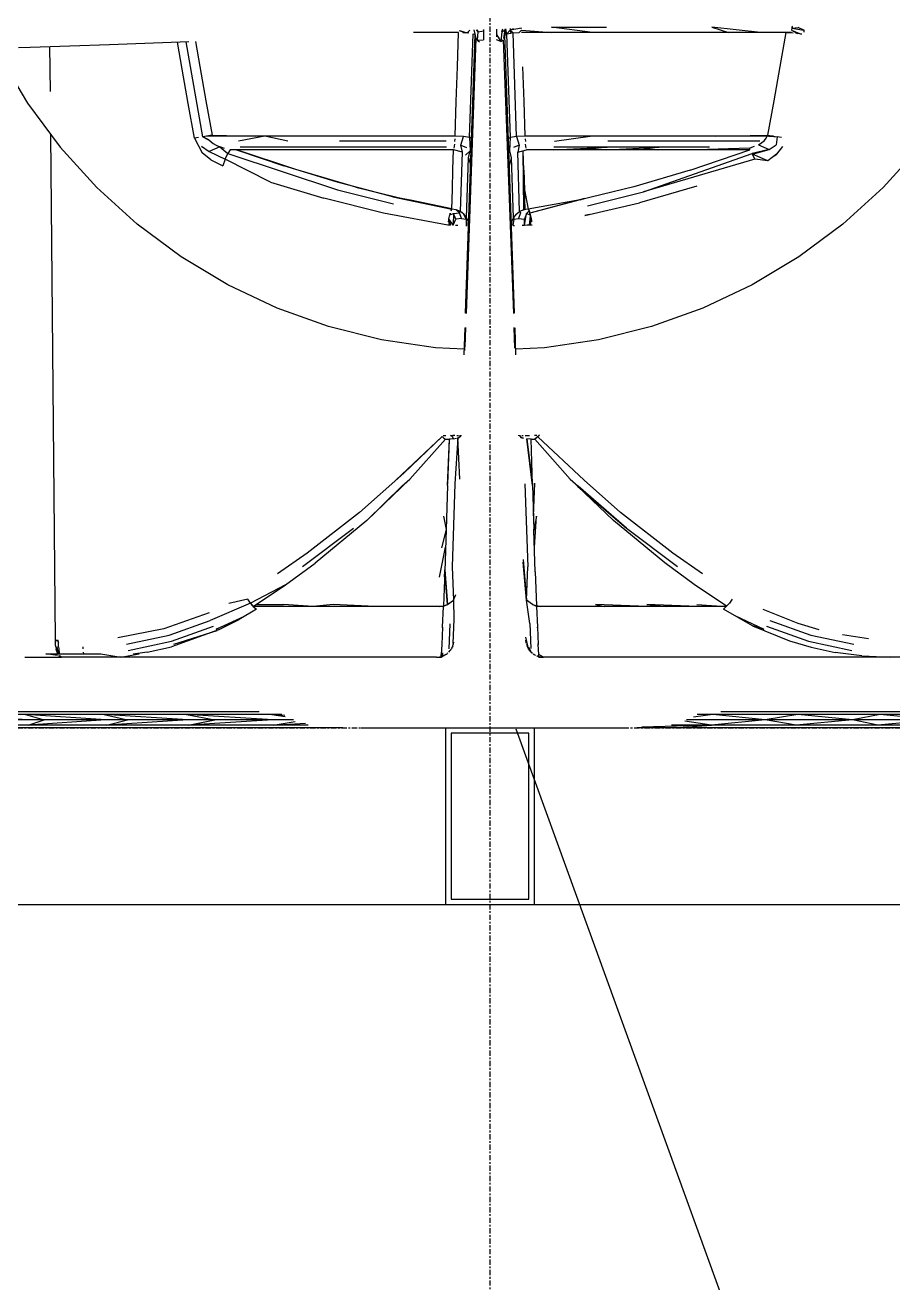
# Model space of a CAD drawing. Header units: millimetres. Extents: x -57554 to 16546, y 2142 to 98430.
# Drawn here: x -45933 to -45441, y 63773 to 64485 of the extents above; entities that cross this region are included whole.
import ezdxf

# ---------------------------------------------------------------- set-up
doc = ezdxf.new("R2010")
doc.units = ezdxf.units.MM
doc.linetypes.add('DXK_LINE_DOT3', pattern=[5.9187, 2.979, -0.9799, 0.9799, -0.9799])
doc.layers.add('S-Z2-A_TEXTUAL_ANNOTATION', color=7, linetype='Continuous')

msp = doc.modelspace()

# ---------------------------------------------------------------- linework, layer by layer
at = {"color": 1, "linetype": 'DXK_LINE_DOT3'}
for p, q in [((-45669.52, 61587.05), (-45669.52, 74087.05)), ((-52169.52, 64087.05), (-39169.52, 64087.05))]:
    msp.add_line(p, q, dxfattribs=at)
at = {"color": 2, "linetype": 'Continuous'}
for p, q in [((-45686.93, 64482.01), (-45683.66, 64480.73)), ((-45686.85, 64482.01), (-45682.55, 64480.64)), ((-45682.55, 64480.64), (-45680.99, 64482.24)), ((-45677.35, 64477.45), (-45678.42, 64482.35)), ((-45676.28, 64481.3), (-45677.21, 64482.4)), ((-45676.28, 64481.3), (-45676.65, 64482.42)), ((-45676.28, 64481.3), (-45673.12, 64481.92)), ((-45673.12, 64482.56), (-45673.12, 64476.81)), ((-45665.92, 64482.85), (-45665.92, 64478.48)), ((-45662.76, 64481.3), (-45662.19, 64483)), ((-45662.76, 64481.3), (-45660.89, 64482.36)), ((-45661.62, 64477.57), (-45660.89, 64482.36)), ((-45660.89, 64482.36), (-45661.18, 64479.09)), ((-45660.89, 64482.36), (-45660.68, 64483.06)), ((-45660.53, 64482.88), (-45660.36, 64483.07)), ((-45660, 64480.17), (-45660.53, 64482.88)), ((-45658.09, 64482.29), (-45659.92, 64480.19)), ((-45658.2, 64483.16), (-45658.09, 64482.29)), ((-45651.69, 64483.35), (-45658.09, 64482.29)), ((-45658.09, 64482.29), (-45656.22, 64483.24)), ((-45657.51, 64480.53), (-45658.09, 64482.29)), ((-45658.09, 64482.29), (-45656.48, 64480.64)), ((-45652.97, 64480.88), (-45651.71, 64482.16)), ((-45652.13, 64483.4), (-45651.69, 64483.35)), ((-45651.71, 64482.16), (-45634.76, 64480.94)), ((-45651.69, 64483.35), (-45651.69, 64483.42)), ((-45651.69, 64483.35), (-45651.69, 64483.42)), ((-45611.45, 64480.94), (-45634.6, 64483.88)), ((-45634.6, 64483.88), (-45603.6, 64483.88)), ((-45516.23, 64480.94), (-45543.8, 64483.88)), ((-45543.8, 64483.88), (-45534.36, 64480.94)), ((-45498.5, 64483.35), (-45498.68, 64482.16)), ((-45498.68, 64482.16), (-45495.38, 64480.34)), ((-45498.68, 64482.16), (-45493.21, 64479.96)), ((-45498.29, 64484.28), (-45498.5, 64483.35)), ((-45498.38, 64483.87), (-45498.5, 64483.35)), ((-45498.5, 64483.35), (-45495.06, 64483.77)), ((-45498.5, 64483.35), (-45491.8, 64482.29)), ((-45498.38, 64483.87), (-45498.25, 64484.49)), ((-45498.29, 64484.28), (-45498.25, 64484.49)), ((-45491.8, 64482.29), (-45495.06, 64483.77)), ((-45491.76, 64482.36), (-45491.8, 64482.29)), ((-45491.8, 64482.29), (-45491.76, 64482.36)), ((-45491.8, 64482.29), (-45491.72, 64481.04)), ((-45491.76, 64482.36), (-45491.72, 64481.04)), ((-45885.03, 64474.07), (-45840.16, 64475.75)), ((-45843.9, 64460.18), (-45846.58, 64475.51)), ((-45832.24, 64421.84), (-45841.62, 64475.69)), ((-45836.37, 64475.89), (-45833.86, 64461.61)), ((-45687.32, 64480.94), (-45712.89, 64480.94)), ((-45687.98, 64461.37), (-45687.32, 64480.94)), ((-45683.66, 64480.73), (-45684.84, 64480.81)), ((-45682.55, 64480.64), (-45683.66, 64480.73)), ((-45683.39, 64321.84), (-45677.88, 64479.7)), ((-45683.06, 64321.82), (-45677.35, 64477.45)), ((-45682.89, 64321.82), (-45677.35, 64477.45)), ((-45681.52, 64480.53), (-45682.55, 64480.64)), ((-45681.15, 64421.48), (-45679.12, 64480.19)), ((-45679.12, 64480.19), (-45678.19, 64479.94)), ((-45679.12, 64480.19), (-45679.04, 64480.17)), ((-45679.04, 64480.17), (-45678.19, 64479.94)), ((-45677.73, 64478.39), (-45677.82, 64479.57)), ((-45676.83, 64476.7), (-45676.54, 64476.44)), ((-45676.83, 64476.7), (-45676.69, 64476.58)), ((-45676.69, 64476.58), (-45676.28, 64481.3)), ((-45676.69, 64476.58), (-45673.12, 64476.81)), ((-45676.69, 64476.58), (-45676.21, 64476.13)), ((-45676.54, 64476.44), (-45676.21, 64476.13)), ((-45676.21, 64476.13), (-45675.49, 64475.69)), ((-45665.92, 64479.81), (-45663.36, 64475.78)), ((-45663.36, 64475.78), (-45665.92, 64476.81)), ((-45662.76, 64481.3), (-45663.36, 64475.78)), ((-45663.36, 64475.78), (-45662.69, 64476.23)), ((-45662.69, 64476.23), (-45662.35, 64476.58)), ((-45662.69, 64476.23), (-45662.49, 64476.44)), ((-45662.49, 64476.44), (-45662.11, 64476.82)), ((-45662.35, 64476.58), (-45662.11, 64476.82)), ((-45662.11, 64476.82), (-45656.24, 64321.81)), ((-45655.64, 64321.84), (-45661.15, 64479.43)), ((-45660.85, 64479.94), (-45661.05, 64480.48)), ((-45661.04, 64480.62), (-45660, 64480.17)), ((-45660.85, 64479.94), (-45659.92, 64480.19)), ((-45660, 64480.17), (-45660.85, 64479.94)), ((-45659.92, 64480.19), (-45660, 64480.17)), ((-45659.92, 64480.19), (-45657.51, 64480.53)), ((-45657.88, 64421.48), (-45659.92, 64480.19)), ((-45656.48, 64480.64), (-45657.51, 64480.53)), ((-45656.48, 64480.64), (-45652.97, 64480.88)), ((-45654.48, 64421.92), (-45656.48, 64480.64)), ((-45498.78, 64480.94), (-45651.72, 64480.94)), ((-45505.18, 64461.61), (-45501.77, 64480.94)), ((-45501.77, 64480.94), (-45497.71, 64480.75)), ((-45498.78, 64480.94), (-45497.71, 64480.75)), ((-45495.38, 64480.34), (-45496.57, 64480.55)), ((-45494.17, 64480.13), (-45495.38, 64480.34)), ((-45492.94, 64479.92), (-45494.17, 64480.13)), ((-45936.67, 64472.41), (-45929.98, 64472.59)), ((-45929.98, 64472.59), (-45885.03, 64474.07)), ((-45918.56, 64447.44), (-45918.79, 64472.96)), ((-45947.32, 64467.31), (-45931.43, 64440.79)), ((-45833.86, 64461.61), (-45830.41, 64442.23)), ((-45688.64, 64441.8), (-45687.98, 64461.37)), ((-45651.06, 64461.37), (-45650.4, 64441.8)), ((-45508.63, 64442.23), (-45505.18, 64461.61)), ((-45840.44, 64440.61), (-45843.9, 64460.18)), ((-45931.43, 64440.79), (-45913.02, 64415.97)), ((-45836.92, 64420.99), (-45840.44, 64440.61)), ((-45830.41, 64442.23), (-45826.91, 64422.81)), ((-45689.29, 64422.23), (-45688.64, 64441.8)), ((-45650.4, 64441.8), (-45649.74, 64422.23)), ((-45512.12, 64422.81), (-45508.63, 64442.23)), ((-45915.74, 64136.7), (-45918.34, 64423.15)), ((-45834.56, 64421.42), (-45836.92, 64420.99)), ((-45836.92, 64420.99), (-45832.49, 64412.66)), ((-45826.91, 64422.81), (-45832.24, 64421.84)), ((-45828.83, 64420.08), (-45832.24, 64421.84)), ((-45832.24, 64421.84), (-45828.12, 64419.48)), ((-45689.29, 64422.23), (-45830.09, 64422.23)), ((-45828.83, 64420.08), (-45826.43, 64418.06)), ((-45826.91, 64422.81), (-45802.33, 64422.23)), ((-45826.43, 64418.06), (-45824.66, 64417.07)), ((-45797.08, 64422.23), (-45812.03, 64419.29)), ((-45784, 64419.29), (-45797.08, 64422.23)), ((-45694.43, 64419.29), (-45754.87, 64419.29)), ((-45689.69, 64417.74), (-45689.84, 64416.47)), ((-45689.42, 64420.66), (-45689.55, 64419.15)), ((-45684.56, 64421.92), (-45689.29, 64422.23)), ((-45686.06, 64417.16), (-45684.56, 64421.92)), ((-45681.15, 64421.48), (-45684.56, 64421.92)), ((-45679.93, 64420.99), (-45681.15, 64421.48)), ((-45681.15, 64421.48), (-45680.76, 64413.84)), ((-45659.11, 64420.99), (-45657.88, 64421.48)), ((-45658.27, 64413.84), (-45657.88, 64421.48)), ((-45654.48, 64421.92), (-45657.88, 64421.48)), ((-45649.74, 64422.23), (-45654.48, 64421.92)), ((-45654.48, 64421.92), (-45652.97, 64417.16)), ((-45512.32, 64422.23), (-45649.74, 64422.23)), ((-45649.62, 64420.65), (-45649.48, 64419.14)), ((-45649.2, 64416.47), (-45649.34, 64417.74)), ((-45633.04, 64419.29), (-45612.85, 64422.23)), ((-45516.76, 64419.29), (-45602.72, 64419.29)), ((-45541.95, 64422.23), (-45512.12, 64422.81)), ((-45517.52, 64417.36), (-45515.61, 64418.54)), ((-45515.61, 64418.54), (-45514.1, 64419.78)), ((-45514.69, 64419.3), (-45514.1, 64419.78)), ((-45514.1, 64419.78), (-45513.03, 64421.05)), ((-45513.03, 64421.05), (-45512.44, 64422.23)), ((-45513.03, 64421.05), (-45512.44, 64422.23)), ((-45512.44, 64422.23), (-45512.4, 64422.3)), ((-45508.94, 64422.23), (-45512.4, 64422.3)), ((-45512.4, 64422.3), (-45506.79, 64421.84)), ((-45512.12, 64422.81), (-45508.94, 64422.23)), ((-45511.5, 64422.23), (-45508.94, 64422.23)), ((-45508.94, 64422.23), (-45506.79, 64421.84)), ((-45506.79, 64421.84), (-45507.4, 64417.34)), ((-45504.47, 64421.42), (-45506.79, 64421.84)), ((-45913.02, 64415.97), (-45892.26, 64393.06)), ((-45832.96, 64416.5), (-45828.63, 64413.47)), ((-45827.72, 64408.76), (-45832.49, 64412.66)), ((-45822.48, 64416.11), (-45828.63, 64413.47)), ((-45828.63, 64413.47), (-45819.46, 64409.15)), ((-45824.66, 64417.07), (-45822.48, 64416.11)), ((-45819.85, 64415.23), (-45822.48, 64416.11)), ((-45822.48, 64416.11), (-45818.01, 64412.32)), ((-45819.46, 64409.15), (-45818.01, 64412.32)), ((-45816.74, 64414.46), (-45818.01, 64412.32)), ((-45818.01, 64412.32), (-45755.92, 64391.83)), ((-45690.13, 64414.46), (-45816.74, 64414.46)), ((-45779.56, 64403.27), (-45813.06, 64414.46)), ((-45813.06, 64414.46), (-45786.32, 64405.34)), ((-45694.26, 64416.04), (-45811.04, 64416.04)), ((-45690.49, 64403.24), (-45690.13, 64414.46)), ((-45685.19, 64413.11), (-45690.13, 64414.46)), ((-45689.84, 64416.47), (-45689.99, 64415.37)), ((-45686.31, 64379.45), (-45685.19, 64413.11)), ((-45685.19, 64413.11), (-45686.06, 64417.16)), ((-45686.06, 64417.16), (-45682.8, 64415.78)), ((-45680.76, 64413.84), (-45683.42, 64411.46)), ((-45681.65, 64409.82), (-45680.76, 64413.84)), ((-45657.38, 64409.82), (-45658.27, 64413.84)), ((-45652.97, 64417.16), (-45656.23, 64415.78)), ((-45652.97, 64417.16), (-45653.84, 64413.11)), ((-45653.84, 64413.11), (-45648.9, 64414.46)), ((-45652.73, 64379.45), (-45653.84, 64413.11)), ((-45650.38, 64380.41), (-45650.69, 64413.97)), ((-45650.37, 64403.02), (-45650.68, 64413.97)), ((-45649.05, 64415.36), (-45649.2, 64416.47)), ((-45522.29, 64414.46), (-45648.9, 64414.46)), ((-45633.58, 64414.46), (-45603.18, 64416.04)), ((-45545.16, 64416.04), (-45633.29, 64416.04)), ((-45603.18, 64416.04), (-45615.95, 64414.46)), ((-45603.71, 64414.46), (-45573.71, 64416.04)), ((-45573.71, 64416.04), (-45583.62, 64414.46)), ((-45582.63, 64390.58), (-45521.02, 64412.32)), ((-45574.47, 64414.46), (-45545.98, 64414.65)), ((-45556.16, 64402.91), (-45522.29, 64414.46)), ((-45522.41, 64415.36), (-45552.28, 64414.46)), ((-45519.8, 64416.29), (-45522.41, 64415.36)), ((-45522.29, 64414.46), (-45522.41, 64415.36)), ((-45511.45, 64414.59), (-45521.02, 64412.32)), ((-45521.02, 64412.32), (-45520.87, 64411.98)), ((-45519.57, 64409.15), (-45521.02, 64412.32)), ((-45520.87, 64411.98), (-45511.45, 64414.59)), ((-45512.12, 64408.26), (-45520.87, 64411.98)), ((-45517.52, 64417.36), (-45517.22, 64417.55)), ((-45517.52, 64417.36), (-45511.45, 64414.59)), ((-45507.27, 64411.91), (-45512.12, 64408.26)), ((-45511.45, 64414.59), (-45507.4, 64417.34)), ((-45508.36, 64411.1), (-45507.27, 64411.91)), ((-45503.86, 64416.26), (-45507.27, 64411.91)), ((-45426.02, 64415.97), (-45446.78, 64393.06)), ((-45827.72, 64408.76), (-45820.86, 64405.45)), ((-45819.46, 64409.15), (-45820.86, 64405.45)), ((-45793.86, 64396.22), (-45819.46, 64409.15)), ((-45756.76, 64396.29), (-45786.32, 64405.34)), ((-45682.81, 64376.16), (-45681.65, 64409.82)), ((-45681.65, 64409.82), (-45680.47, 64405.45)), ((-45658.56, 64405.45), (-45657.38, 64409.82)), ((-45656.22, 64376.16), (-45657.38, 64409.82)), ((-45519.57, 64409.15), (-45582.63, 64390.58)), ((-45512.12, 64408.26), (-45519.57, 64409.15)), ((-45745.5, 64393.34), (-45779.56, 64403.27)), ((-45690.85, 64392.03), (-45690.49, 64403.24)), ((-45650.38, 64380.41), (-45650.37, 64403.02)), ((-45650.37, 64403.02), (-45650.02, 64391.83)), ((-45556.16, 64402.91), (-45588.06, 64393.52)), ((-45869.35, 64372.3), (-45892.26, 64393.06)), ((-45793.86, 64396.22), (-45763.56, 64387.06)), ((-45724.54, 64387.87), (-45756.76, 64396.29)), ((-45755.92, 64391.83), (-45724.23, 64383.92)), ((-45745.5, 64393.34), (-45716.83, 64386.31)), ((-45691.21, 64380.82), (-45690.85, 64392.03)), ((-45649.67, 64380.82), (-45650.02, 64391.83)), ((-45650.02, 64391.83), (-45647.83, 64380.82)), ((-45588.06, 64393.52), (-45618.43, 64386.19)), ((-45614.39, 64382.64), (-45582.63, 64390.58)), ((-45552.45, 64393.9), (-45584.82, 64384.51)), ((-45446.78, 64393.06), (-45469.68, 64372.3)), ((-45729.78, 64378.57), (-45763.56, 64387.06)), ((-45714.82, 64385.9), (-45724.54, 64387.87)), ((-45724.54, 64387.87), (-45691.21, 64380.82)), ((-45691.06, 64381.1), (-45714.52, 64385.84)), ((-45618.43, 64386.19), (-45647.83, 64380.82)), ((-45615.95, 64386.79), (-45647.02, 64378.53)), ((-45618.43, 64386.19), (-45647.02, 64378.53)), ((-45618.43, 64386.19), (-45615.95, 64386.79)), ((-45615.74, 64377.17), (-45584.82, 64384.51)), ((-45693.38, 64371.81), (-45729.78, 64378.57)), ((-45692.94, 64374.51), (-45692.77, 64375.38)), ((-45692.77, 64375.38), (-45692.87, 64374.88)), ((-45692.77, 64375.38), (-45692.27, 64377.57)), ((-45690.48, 64371.71), (-45692.77, 64375.38)), ((-45692.01, 64378.53), (-45692.27, 64377.57)), ((-45692.27, 64377.57), (-45690.15, 64378.33)), ((-45692.27, 64377.57), (-45692.18, 64377.89)), ((-45692.18, 64377.89), (-45692.01, 64378.53)), ((-45691.61, 64379.8), (-45691.06, 64381.1)), ((-45691.61, 64379.8), (-45691.51, 64380.05)), ((-45691.51, 64380.05), (-45691.22, 64380.78)), ((-45688.66, 64380.41), (-45691.21, 64380.82)), ((-45690.15, 64378.33), (-45690.48, 64371.71)), ((-45690.48, 64371.71), (-45688.97, 64375.23)), ((-45690.15, 64378.33), (-45686.85, 64378.84)), ((-45688.97, 64375.23), (-45690.15, 64378.33)), ((-45685.58, 64375.48), (-45688.97, 64375.23)), ((-45686.31, 64379.45), (-45688.66, 64380.41)), ((-45686.85, 64378.84), (-45688.66, 64380.41)), ((-45686.85, 64378.84), (-45686.31, 64379.45)), ((-45685.58, 64375.48), (-45686.85, 64378.84)), ((-45684.31, 64378), (-45686.31, 64379.45)), ((-45685.58, 64375.48), (-45683.11, 64375.23)), ((-45682.81, 64376.16), (-45684.31, 64378)), ((-45683.11, 64375.23), (-45684.31, 64378)), ((-45683.11, 64375.23), (-45682.81, 64376.16)), ((-45683.11, 64375.23), (-45682.8, 64371.66)), ((-45681.9, 64374.05), (-45682.81, 64376.16)), ((-45682.8, 64371.66), (-45682.81, 64376.16)), ((-45656.22, 64376.16), (-45657.13, 64374.05)), ((-45656.45, 64371.67), (-45655.93, 64375.23)), ((-45654.75, 64377.96), (-45656.22, 64376.16)), ((-45655.93, 64375.23), (-45656.22, 64376.16)), ((-45655.93, 64375.23), (-45653.46, 64375.48)), ((-45655.09, 64377.54), (-45654.72, 64378)), ((-45654.72, 64378), (-45652.73, 64379.45)), ((-45654.72, 64378), (-45653.93, 64378.57)), ((-45652.18, 64378.84), (-45653.46, 64375.48)), ((-45653.46, 64375.48), (-45650.06, 64375.23)), ((-45650.38, 64380.41), (-45652.73, 64379.45)), ((-45652.73, 64379.45), (-45652.18, 64378.84)), ((-45650.38, 64380.41), (-45649.67, 64380.82)), ((-45647.92, 64380.81), (-45650.38, 64380.41)), ((-45648.88, 64378.33), (-45650.06, 64375.23)), ((-45649.98, 64371.67), (-45650.06, 64375.23)), ((-45649.98, 64371.67), (-45648.88, 64378.33)), ((-45647.42, 64379.8), (-45648.88, 64378.33)), ((-45648.88, 64378.33), (-45646.77, 64377.57)), ((-45647.83, 64380.82), (-45647.92, 64380.81)), ((-45647.83, 64380.82), (-45647.42, 64379.8)), ((-45646.77, 64377.57), (-45647.42, 64379.8)), ((-45647.42, 64379.8), (-45647.02, 64378.53)), ((-45646.77, 64377.57), (-45647.1, 64371.75)), ((-45647.1, 64371.75), (-45646.63, 64377.04)), ((-45646.26, 64375.38), (-45647.1, 64371.75)), ((-45647.02, 64378.53), (-45646.63, 64377.04)), ((-45646.63, 64377.04), (-45646.53, 64376.59)), ((-45646.63, 64377.04), (-45646.26, 64375.38)), ((-45646.52, 64371.78), (-45646.26, 64375.38)), ((-45646.26, 64375.38), (-45646.1, 64374.51)), ((-45646.26, 64375.38), (-45646.17, 64374.88)), ((-45613.19, 64377.78), (-45615.74, 64377.17)), ((-45844.52, 64353.89), (-45869.35, 64372.3)), ((-45691.93, 64371.75), (-45693.38, 64371.81)), ((-45693.1, 64373.62), (-45692.87, 64374.88)), ((-45693.1, 64373.62), (-45692.94, 64374.51)), ((-45692.87, 64374.88), (-45692.94, 64374.51)), ((-45692.87, 64374.88), (-45691.93, 64371.75)), ((-45692.52, 64371.78), (-45692.87, 64374.88)), ((-45687.69, 64371.64), (-45689.06, 64371.67)), ((-45683.3, 64371.64), (-45682.59, 64371.67)), ((-45683.3, 64371.64), (-45682.8, 64371.66)), ((-45682.8, 64371.66), (-45682.59, 64371.67)), ((-45682.28, 64374.93), (-45681.9, 64374.05)), ((-45681.9, 64374.05), (-45681.69, 64372.94)), ((-45681.75, 64371.75), (-45681.65, 64371.81)), ((-45681.71, 64371.78), (-45681.65, 64371.81)), ((-45681.65, 64371.81), (-45681.69, 64372.94)), ((-45657.29, 64373.21), (-45657.39, 64371.81)), ((-45657.39, 64371.81), (-45657.34, 64372.94)), ((-45657.39, 64371.81), (-45657.28, 64371.75)), ((-45657.39, 64371.81), (-45657.32, 64371.78)), ((-45657.34, 64372.94), (-45657.13, 64374.05)), ((-45657.34, 64372.94), (-45657.29, 64373.21)), ((-45657.13, 64374.05), (-45657.29, 64373.21)), ((-45656.45, 64371.67), (-45655.74, 64371.64)), ((-45656.24, 64371.66), (-45656.45, 64371.67)), ((-45656.24, 64371.66), (-45655.74, 64371.64)), ((-45649.98, 64371.67), (-45651.35, 64371.64)), ((-45648.55, 64371.71), (-45649.98, 64371.67)), ((-45647.1, 64371.75), (-45648.55, 64371.71)), ((-45645.66, 64371.81), (-45647.1, 64371.75)), ((-45646.17, 64374.88), (-45646.1, 64374.51)), ((-45646.1, 64374.51), (-45645.94, 64373.62)), ((-45469.68, 64372.3), (-45494.51, 64353.89)), ((-45818.01, 64337.99), (-45844.52, 64353.89)), ((-45494.51, 64353.89), (-45521.03, 64337.99)), ((-45790.06, 64324.78), (-45818.01, 64337.99)), ((-45521.03, 64337.99), (-45548.97, 64324.78)), ((-45760.96, 64314.36), (-45790.06, 64324.78)), ((-45548.97, 64324.78), (-45578.08, 64314.36)), ((-45730.97, 64306.85), (-45760.96, 64314.36)), ((-45684.21, 64298.37), (-45683.68, 64313.53)), ((-45683.84, 64300.74), (-45683.36, 64313.74)), ((-45683.57, 64302.77), (-45683.17, 64313.89)), ((-45669.52, 64314.39), (-45669.52, 64313.87)), ((-45669.52, 64313.87), (-45669.52, 64313.77)), ((-45655.49, 64302.13), (-45655.93, 64313.84)), ((-45654.82, 64298.37), (-45655.35, 64313.53)), ((-45578.08, 64314.36), (-45608.06, 64306.85)), ((-45700.39, 64302.32), (-45730.97, 64306.85)), ((-45608.06, 64306.85), (-45638.64, 64302.32)), ((-45684.1, 64301.52), (-45700.39, 64302.32)), ((-45638.64, 64302.32), (-45654.93, 64301.52)), ((-45722.79, 64227.29), (-45696.64, 64251.98)), ((-45696.64, 64251.98), (-45718.33, 64231.24)), ((-45714.96, 64227.86), (-45694.83, 64250.46)), ((-45695.73, 64251.21), (-45696.64, 64251.98)), ((-45696.09, 64252.71), (-45695.24, 64252.69)), ((-45696.09, 64252.71), (-45694.64, 64252.67)), ((-45695.73, 64251.21), (-45694.83, 64250.46)), ((-45695.24, 64252.69), (-45694.64, 64252.67)), ((-45694.83, 64250.46), (-45692.45, 64250.52)), ((-45694.16, 64250.46), (-45692.75, 64250.45)), ((-45693.55, 64224.3), (-45692.45, 64250.52)), ((-45692.75, 64250.45), (-45693.52, 64225.06)), ((-45692.45, 64250.52), (-45692.75, 64250.45)), ((-45690.28, 64250.74), (-45692.45, 64250.52)), ((-45692.45, 64250.52), (-45692.13, 64250.56)), ((-45690.93, 64251.97), (-45691.84, 64252.6)), ((-45691.84, 64252.6), (-45691.55, 64252.6)), ((-45691.84, 64252.6), (-45690.56, 64252.58)), ((-45691.55, 64252.6), (-45690.56, 64252.58)), ((-45690.93, 64251.97), (-45690.28, 64250.74)), ((-45690.56, 64252.58), (-45690.43, 64252.58)), ((-45689.38, 64252.58), (-45690.56, 64252.58)), ((-45690.28, 64250.74), (-45688.43, 64251.1)), ((-45687.66, 64251.32), (-45689.38, 64225.28)), ((-45688.34, 64252.58), (-45687.45, 64252.6)), ((-45688.34, 64252.58), (-45687.82, 64252.59)), ((-45687.82, 64252.59), (-45687.45, 64252.6)), ((-45687.01, 64251.57), (-45687.66, 64251.32)), ((-45687.66, 64251.32), (-45687.46, 64251.4)), ((-45686.67, 64227.82), (-45687.66, 64251.32)), ((-45687.46, 64251.4), (-45687.38, 64251.5)), ((-45687.46, 64251.4), (-45687.38, 64251.43)), ((-45686.12, 64252.14), (-45687.38, 64251.43)), ((-45687.38, 64251.43), (-45687.01, 64251.57)), ((-45686.5, 64251.85), (-45687.01, 64251.57)), ((-45686.74, 64252.63), (-45686.23, 64252.67)), ((-45686.74, 64252.63), (-45686.54, 64252.64)), ((-45686.54, 64252.64), (-45686.23, 64252.67)), ((-45686.12, 64252.14), (-45686.5, 64251.85)), ((-45685.91, 64252.71), (-45685.8, 64252.77)), ((-45685.91, 64252.71), (-45685.83, 64252.76)), ((-45685.89, 64252.45), (-45685.8, 64252.77)), ((-45685.89, 64252.45), (-45685.83, 64252.68)), ((-45685.83, 64252.68), (-45685.8, 64252.77)), ((-45653.23, 64252.77), (-45653.12, 64252.71)), ((-45653.15, 64252.45), (-45653.23, 64252.77)), ((-45653.23, 64252.77), (-45653.21, 64252.68)), ((-45653.21, 64252.76), (-45653.12, 64252.71)), ((-45653.15, 64252.45), (-45653.21, 64252.68)), ((-45652.81, 64252.67), (-45652.29, 64252.63)), ((-45652.81, 64252.67), (-45652.02, 64251.57)), ((-45651.65, 64251.43), (-45652.81, 64252.67)), ((-45652.81, 64252.67), (-45652.49, 64252.64)), ((-45652.49, 64252.64), (-45652.29, 64252.63)), ((-45651.37, 64251.32), (-45652.02, 64251.57)), ((-45652.02, 64251.57), (-45651.65, 64251.43)), ((-45651.65, 64251.43), (-45651.57, 64251.4)), ((-45651.58, 64252.6), (-45650.7, 64252.58)), ((-45651.58, 64252.6), (-45651.21, 64252.59)), ((-45650.61, 64251.1), (-45651.57, 64251.4)), ((-45651.57, 64251.4), (-45651.37, 64251.32)), ((-45650.62, 64251.1), (-45651.37, 64251.32)), ((-45651.37, 64251.32), (-45650.61, 64251.1)), ((-45651.21, 64252.59), (-45650.7, 64252.58)), ((-45649.66, 64252.58), (-45648.48, 64252.58)), ((-45645.49, 64224.29), (-45648.76, 64250.74)), ((-45646.58, 64250.52), (-45648.76, 64250.74)), ((-45648.76, 64250.74), (-45645.51, 64224.85)), ((-45648.48, 64252.58), (-45647.19, 64252.6)), ((-45646.22, 64250.5), (-45646.58, 64250.52)), ((-45646.58, 64250.52), (-45644.21, 64250.46)), ((-45645.51, 64224.85), (-45646.22, 64250.5)), ((-45646.22, 64250.45), (-45644.87, 64250.46)), ((-45646.22, 64250.46), (-45644.87, 64250.46)), ((-45642.95, 64252.71), (-45644.39, 64252.67)), ((-45642.85, 64251.59), (-45644.21, 64250.46)), ((-45643.33, 64251.18), (-45644.21, 64250.46)), ((-45644.21, 64250.46), (-45624.07, 64227.86)), ((-45642.43, 64251.95), (-45643.33, 64251.18)), ((-45642.85, 64251.59), (-45643.33, 64251.18)), ((-45643.33, 64251.18), (-45642.85, 64251.59)), ((-45641.5, 64252.77), (-45642.85, 64251.59)), ((-45642.85, 64251.59), (-45642.43, 64251.95)), ((-45642.43, 64251.95), (-45642.85, 64251.59)), ((-45641.5, 64252.77), (-45642.43, 64251.95)), ((-45642.43, 64251.95), (-45616.25, 64227.29)), ((-45718.33, 64231.24), (-45743.39, 64209.01)), ((-45739.39, 64204.53), (-45714.96, 64227.86)), ((-45719.48, 64223.86), (-45714.96, 64227.86)), ((-45645.51, 64224.85), (-45645.53, 64225.73)), ((-45644.94, 64207.09), (-45644.04, 64225.71)), ((-45624.07, 64227.86), (-45619.55, 64223.86)), ((-45599.63, 64204.52), (-45624.07, 64227.86)), ((-45595.63, 64209), (-45616.25, 64227.29)), ((-45719.48, 64223.86), (-45739.39, 64204.53)), ((-45693.55, 64224.3), (-45694.34, 64199.39)), ((-45689.38, 64225.28), (-45691.02, 64178.27)), ((-45649.72, 64225.31), (-45648.07, 64178.31)), ((-45645.51, 64224.85), (-45645.49, 64224.29)), ((-45645.51, 64224.85), (-45644.68, 64199.09)), ((-45619.73, 64223.71), (-45592.15, 64200.23)), ((-45592.15, 64200.23), (-45619.55, 64223.86)), ((-45743.39, 64209.01), (-45773.11, 64186)), ((-45739.39, 64204.53), (-45768.59, 64180.38)), ((-45695.87, 64206.9), (-45694.34, 64199.39)), ((-45643.17, 64206.9), (-45644.68, 64199.09)), ((-45644.35, 64189.32), (-45643.17, 64206.9)), ((-45570.51, 64180.43), (-45599.63, 64204.52)), ((-45565.99, 64186.04), (-45595.63, 64209)), ((-45775.74, 64178.51), (-45746.88, 64200.23)), ((-45694.34, 64199.39), (-45696.91, 64189.06)), ((-45694.34, 64199.39), (-45695.15, 64175.72)), ((-45644.68, 64199.09), (-45644.7, 64199.52)), ((-45643.88, 64175.49), (-45644.68, 64199.09)), ((-45592.15, 64200.23), (-45563.3, 64178.51)), ((-45773.11, 64186), (-45789.99, 64174.29)), ((-45698.13, 64172.34), (-45694.69, 64189.32)), ((-45549.12, 64174.35), (-45565.99, 64186.04)), ((-45785.29, 64168.1), (-45768.59, 64180.38)), ((-45695.15, 64175.72), (-45695.96, 64156.09)), ((-45695.27, 64172.49), (-45695.15, 64175.72)), ((-45695.15, 64175.72), (-45695.12, 64176.62)), ((-45693.64, 64156.81), (-45695.15, 64175.72)), ((-45695.12, 64176.62), (-45693.64, 64156.81)), ((-45691.02, 64178.27), (-45690.26, 64159.26)), ((-45650.77, 64182.39), (-45648.77, 64159.26)), ((-45648.77, 64159.26), (-45650.72, 64180.92)), ((-45648.77, 64159.26), (-45648.07, 64178.31)), ((-45643.88, 64175.49), (-45643.18, 64156.34)), ((-45553.82, 64168.16), (-45570.51, 64180.43)), ((-45785.29, 64168.1), (-45805.11, 64157.64)), ((-45803.61, 64155.82), (-45785.29, 64168.1)), ((-45690.26, 64159.26), (-45688.95, 64162.59)), ((-45535.6, 64155.93), (-45553.82, 64168.16)), ((-45805.11, 64157.64), (-45827.99, 64147.85)), ((-45806.76, 64159.97), (-45817.47, 64157.48)), ((-45801.82, 64154.27), (-45811.56, 64148.39)), ((-45805.11, 64157.64), (-45806.76, 64159.97)), ((-45803.84, 64156.1), (-45805.11, 64157.64)), ((-45805.11, 64157.64), (-45803.61, 64155.82)), ((-45803.61, 64155.82), (-45803.84, 64156.1)), ((-45803.61, 64155.82), (-45801.82, 64154.27)), ((-45698.29, 64155.82), (-45803.61, 64155.82)), ((-45801.89, 64156.97), (-45786.57, 64156.93)), ((-45769.76, 64155.82), (-45786.57, 64156.93)), ((-45758.31, 64156.93), (-45769.76, 64155.82)), ((-45734.49, 64155.82), (-45758.31, 64156.93)), ((-45695.87, 64155.88), (-45734.49, 64155.82)), ((-45698.29, 64155.82), (-45695.87, 64155.88)), ((-45695.87, 64155.79), (-45698.29, 64155.82)), ((-45696.38, 64144.04), (-45695.87, 64155.79)), ((-45695.96, 64156.09), (-45693.64, 64156.81)), ((-45695.87, 64155.88), (-45693.64, 64156.81)), ((-45693.64, 64156.81), (-45695.87, 64155.79)), ((-45695.87, 64155.88), (-45695.86, 64156.12)), ((-45693.64, 64156.81), (-45690.26, 64159.26)), ((-45690.26, 64159.26), (-45690.11, 64148.6)), ((-45645.39, 64156.81), (-45648.77, 64159.26)), ((-45646.92, 64146.08), (-45648.77, 64159.26)), ((-45643.16, 64155.79), (-45645.39, 64156.81)), ((-45645.39, 64156.81), (-45640.75, 64155.82)), ((-45640.75, 64155.82), (-45643.16, 64155.79)), ((-45643.16, 64155.79), (-45642.65, 64144)), ((-45535.71, 64155.82), (-45640.75, 64155.82)), ((-45580.53, 64155.82), (-45609.84, 64156.93)), ((-45609.84, 64156.93), (-45604.55, 64155.82)), ((-45552.24, 64155.82), (-45580.72, 64156.93)), ((-45580.72, 64156.93), (-45569.27, 64155.82)), ((-45552.46, 64156.93), (-45535.69, 64155.84)), ((-45537.22, 64154.27), (-45533.92, 64157.64)), ((-45520.76, 64144.87), (-45537.22, 64154.27)), ((-45532.27, 64159.97), (-45533.92, 64157.64)), ((-45494.96, 64146.16), (-45514.86, 64154.15)), ((-45828.54, 64152.16), (-45854.31, 64143.04)), ((-45851.33, 64139.55), (-45827.99, 64147.85)), ((-45824.64, 64142.95), (-45808.52, 64150.23)), ((-45811.56, 64148.39), (-45824.64, 64142.95)), ((-45823.25, 64142.52), (-45811.56, 64148.39)), ((-45690.11, 64148.6), (-45690.59, 64134.88)), ((-45530.83, 64150.62), (-45514.39, 64142.95)), ((-45511.04, 64147.86), (-45487.71, 64139.57)), ((-45854.31, 64143.04), (-45880.28, 64137.93)), ((-45823.25, 64142.52), (-45850.03, 64133.01)), ((-45849.86, 64136.17), (-45826.1, 64144.62)), ((-45848.64, 64134.42), (-45824.1, 64142.21)), ((-45696.38, 64144.04), (-45696.85, 64134.3)), ((-45696.39, 64143.72), (-45696.38, 64144.04)), ((-45692.34, 64145.89), (-45692.84, 64131.69)), ((-45646.92, 64146.08), (-45646.42, 64131.91)), ((-45642.64, 64143.71), (-45642.65, 64144)), ((-45642.65, 64144), (-45642.18, 64134.27)), ((-45514.39, 64142.95), (-45520.76, 64144.87)), ((-45520.76, 64144.87), (-45499.96, 64136.29)), ((-45512.93, 64144.63), (-45489.17, 64136.19)), ((-45483.15, 64142.62), (-45494.96, 64146.16)), ((-45915.7, 64135.43), (-45915.74, 64136.7)), ((-45915.7, 64135.43), (-45915.19, 64136.7)), ((-45915.6, 64134.19), (-45915.7, 64135.43)), ((-45915.45, 64132.99), (-45915.6, 64134.19)), ((-45915.45, 64132.99), (-45915.25, 64131.85)), ((-45915.19, 64136.7), (-45914.91, 64136.7)), ((-45915.19, 64136.7), (-45914.63, 64136.7)), ((-45914.91, 64136.7), (-45914.63, 64136.7)), ((-45914.09, 64129.74), (-45914.68, 64132.91)), ((-45914.63, 64136.7), (-45914.04, 64135.43)), ((-45914.63, 64136.7), (-45914.06, 64136.7)), ((-45914.04, 64135.43), (-45914.06, 64136.7)), ((-45913.99, 64134.19), (-45914.04, 64135.43)), ((-45913.91, 64132.99), (-45913.99, 64134.19)), ((-45913.91, 64132.99), (-45913.81, 64131.85)), ((-45900.23, 64132.99), (-45900.12, 64131.85)), ((-45875.52, 64134.39), (-45851.33, 64139.55)), ((-45874.51, 64130.91), (-45849.86, 64136.17)), ((-45863.69, 64129.98), (-45850.03, 64133.01)), ((-45696.85, 64134.3), (-45697.15, 64128.65)), ((-45691.13, 64132.23), (-45690.76, 64133.03)), ((-45690.71, 64132.99), (-45690.82, 64132.79)), ((-45690.51, 64133.51), (-45690.71, 64132.99)), ((-45690.71, 64132.99), (-45690.66, 64133.12)), ((-45690.58, 64133.43), (-45690.31, 64134.31)), ((-45690.27, 64134.19), (-45690.12, 64134.81)), ((-45690.18, 64134.7), (-45690.03, 64135.65)), ((-45648.09, 64133.45), (-45649.24, 64138.44)), ((-45648.1, 64133.47), (-45649.23, 64138.32)), ((-45649.05, 64135.43), (-45649.18, 64136.7)), ((-45648.96, 64135.04), (-45649.01, 64135.24)), ((-45648.65, 64133.88), (-45648.76, 64134.19)), ((-45648.32, 64132.99), (-45648.51, 64133.49)), ((-45647.73, 64131.85), (-45648.32, 64132.99)), ((-45646.23, 64130.05), (-45647.78, 64132.89)), ((-45642.18, 64134.27), (-45642.2, 64134.65)), ((-45641.88, 64128.64), (-45642.18, 64134.27)), ((-45499.96, 64136.29), (-45487.67, 64132.66)), ((-45489.17, 64136.19), (-45464.52, 64130.93)), ((-45487.71, 64139.57), (-45463.52, 64134.4)), ((-45455.17, 64137.53), (-45469.92, 64139.64)), ((-45933.08, 64127.05), (-45912.33, 64127.05)), ((-45914.48, 64127.94), (-45921.18, 64128.98)), ((-45921.18, 64128.98), (-45889.91, 64128.98)), ((-45915, 64130.81), (-45915.25, 64131.85)), ((-45914.7, 64129.86), (-45915, 64130.81)), ((-45914.37, 64129.03), (-45914.7, 64129.86)), ((-45914.66, 64129.76), (-45914.7, 64129.86)), ((-45914.37, 64129.03), (-45914.66, 64129.76)), ((-45914.34, 64128.98), (-45914.37, 64129.03)), ((-45914.09, 64129.74), (-45913.68, 64130.81)), ((-45913.36, 64129.03), (-45914.09, 64129.74)), ((-45913.77, 64128.98), (-45914.09, 64129.74)), ((-45913.81, 64131.85), (-45913.68, 64130.81)), ((-45913.68, 64130.81), (-45913.53, 64129.86)), ((-45913.61, 64127.78), (-45913.67, 64127.87)), ((-45913.61, 64127.78), (-45913.19, 64127.38)), ((-45913.53, 64127.7), (-45913.61, 64127.78)), ((-45913.51, 64129.76), (-45913.53, 64129.86)), ((-45913.36, 64129.03), (-45913.53, 64129.86)), ((-45913.19, 64127.38), (-45913.53, 64127.7)), ((-45913.51, 64129.76), (-45913.36, 64129.03)), ((-45913.44, 64127.86), (-45913.23, 64127.69)), ((-45913.36, 64128.98), (-45913.36, 64129.03)), ((-45913.35, 64128.98), (-45913.36, 64129.03)), ((-45913.23, 64127.69), (-45913.3, 64127.86)), ((-45913.25, 64127.85), (-45913.23, 64127.69)), ((-45913.23, 64127.69), (-45913.22, 64127.84)), ((-45912.33, 64127.05), (-45913.23, 64127.69)), ((-45912.76, 64127.14), (-45913.23, 64127.69)), ((-45913.23, 64127.69), (-45913.19, 64127.38)), ((-45913.19, 64127.38), (-45912.76, 64127.14)), ((-45912.93, 64127.7), (-45912.98, 64127.78)), ((-45912.77, 64127.38), (-45912.98, 64127.78)), ((-45912.77, 64127.38), (-45912.93, 64127.7)), ((-45912.76, 64127.14), (-45912.33, 64127.05)), ((-45699.85, 64127.05), (-45912.33, 64127.05)), ((-45899.68, 64129.03), (-45899.85, 64129.86)), ((-45899.69, 64129.08), (-45899.85, 64129.86)), ((-45889.91, 64128.98), (-45878.73, 64127.05)), ((-45878.73, 64127.05), (-45868.23, 64128.98)), ((-45863.69, 64129.98), (-45871.67, 64128.83)), ((-45699.85, 64127.05), (-45742.59, 64127.05)), ((-45699.85, 64127.05), (-45698.57, 64127.14)), ((-45699.85, 64127.05), (-45697.24, 64127.05)), ((-45698.57, 64127.14), (-45697.32, 64127.38)), ((-45696.1, 64127.78), (-45697.32, 64127.38)), ((-45697.24, 64127.05), (-45697.32, 64127.38)), ((-45697.28, 64127.67), (-45697.15, 64128.65)), ((-45697.24, 64127.05), (-45696.1, 64127.78)), ((-45697.24, 64127.05), (-45697.22, 64127.42)), ((-45696.39, 64127.88), (-45697.15, 64128.65)), ((-45696.24, 64127.74), (-45696.1, 64127.78)), ((-45696.23, 64127.92), (-45696.17, 64129.59)), ((-45696.1, 64127.78), (-45695.65, 64127.99)), ((-45695.64, 64128.07), (-45694.55, 64128.73)), ((-45695.2, 64128.21), (-45694.95, 64128.34)), ((-45694.95, 64128.34), (-45693.88, 64129.03)), ((-45693.88, 64129.03), (-45693.58, 64129.27)), ((-45693.51, 64129.36), (-45693.33, 64129.51)), ((-45692.9, 64129.86), (-45692.04, 64130.81)), ((-45692.04, 64130.81), (-45691.78, 64131.16)), ((-45691.82, 64131.15), (-45691.38, 64131.84)), ((-45691.31, 64131.85), (-45691.46, 64131.64)), ((-45691.07, 64132.29), (-45691.31, 64131.85)), ((-45646.99, 64130.81), (-45647.73, 64131.85)), ((-45646.13, 64129.86), (-45647.54, 64132.03)), ((-45646.13, 64129.86), (-45646.99, 64130.81)), ((-45646.13, 64129.86), (-45645.53, 64129.35)), ((-45645.16, 64129.03), (-45644.08, 64128.34)), ((-45643.83, 64128.21), (-45643.65, 64128.13)), ((-45641.8, 64127.05), (-45642.93, 64127.78)), ((-45642.93, 64127.78), (-45641.72, 64127.38)), ((-45641.83, 64127.69), (-45641.88, 64128.64)), ((-45639.18, 64127.05), (-45641.88, 64128.64)), ((-45640.46, 64127.14), (-45641.8, 64127.05)), ((-45641.8, 64127.05), (-45639.18, 64127.05)), ((-45641.8, 64127.05), (-45639.18, 64127.05)), ((-45641.72, 64127.38), (-45640.46, 64127.14)), ((-45389.69, 64127.05), (-45639.18, 64127.05)), ((-45596.44, 64127.05), (-45639.18, 64127.05)), ((-45595.94, 64127.05), (-45596.44, 64127.05)), ((-45460.27, 64127.05), (-45595.94, 64127.05)), ((-45487.67, 64132.66), (-45474.03, 64129.74)), ((-45459, 64127.78), (-45474.03, 64129.74)), ((-45459, 64127.78), (-45442.51, 64127.05)), ((-45800.27, 64096.05), (-46164.52, 64096.05)), ((-45780.77, 64091.55), (-46090.68, 64091.55)), ((-45787.42, 64094.59), (-46049.44, 64094.59)), ((-45931.62, 64091.55), (-45974.61, 64094.59)), ((-45887.21, 64091.55), (-45932.6, 64094.59)), ((-45932.6, 64094.59), (-45922.03, 64091.55)), ((-45887.22, 64091.55), (-45931.13, 64088.52)), ((-45931.13, 64088.52), (-45922.03, 64091.55)), ((-45840.72, 64091.55), (-45888.05, 64094.59)), ((-45888.05, 64094.59), (-45874.82, 64091.55)), ((-45840.73, 64091.55), (-45886.84, 64088.52)), ((-45886.84, 64088.52), (-45874.82, 64091.55)), ((-45792.61, 64091.55), (-45841.4, 64094.59)), ((-45841.4, 64094.59), (-45825.43, 64091.55)), ((-45792.61, 64091.55), (-45840.45, 64088.52)), ((-45840.45, 64088.52), (-45825.43, 64091.55)), ((-45793.1, 64094.59), (-45785.83, 64094.15)), ((-45793.1, 64094.59), (-45785.64, 64093.38)), ((-45792.42, 64088.52), (-45779.81, 64090.64)), ((-45544.05, 64088.52), (-45559.09, 64090.74)), ((-45241.65, 64091.55), (-45558.27, 64091.55)), ((-45543.33, 64094.59), (-45554.25, 64093.03)), ((-45287.79, 64094.59), (-45552.09, 64094.59)), ((-45513.61, 64091.55), (-45544.05, 64088.52)), ((-45513.61, 64091.55), (-45543.33, 64094.59)), ((-45174.52, 64096.05), (-45538.76, 64096.05)), ((-45495.1, 64094.59), (-45513.61, 64091.55)), ((-45496.09, 64088.52), (-45513.61, 64091.55)), ((-45464.22, 64091.55), (-45496.09, 64088.52)), ((-45464.22, 64091.55), (-45495.1, 64094.59)), ((-45448.56, 64094.59), (-45464.22, 64091.55)), ((-45449.8, 64088.52), (-45464.22, 64091.55)), ((-45417.01, 64091.55), (-45449.8, 64088.52)), ((-45417.01, 64091.55), (-45448.56, 64094.59)), ((-45772.48, 64088.52), (-46047.32, 64088.52)), ((-45752.9, 64087.05), (-46019.52, 64087.05)), ((-45792.42, 64088.52), (-45774.01, 64089.66)), ((-45742.59, 64087.05), (-45694.52, 64087.05)), ((-45694.52, 63987.05), (-45694.52, 64087.05)), ((-45694.52, 64087.05), (-45644.52, 64087.05)), ((-45647.52, 64084.05), (-45691.52, 64084.05)), ((-45691.52, 64084.05), (-45691.52, 63990.05)), ((-45647.52, 63990.05), (-45647.52, 64084.05)), ((-45644.52, 64087.05), (-45593.85, 64087.05)), ((-45644.52, 64087.05), (-45644.52, 63987.05)), ((-45319.52, 64087.05), (-45586.13, 64087.05)), ((-45544.05, 64088.52), (-45583.45, 64087.36)), ((-45289.94, 64088.52), (-45566.64, 64088.52)), ((-45565.67, 64087.05), (-45544.05, 64088.52)), ((-46019.52, 63987.05), (-45694.52, 63987.05)), ((-45694.52, 63987.05), (-45644.52, 63987.05)), ((-45691.52, 63990.05), (-45647.52, 63990.05)), ((-45644.52, 63987.05), (-45319.52, 63987.05))]:
    msp.add_line(p, q, dxfattribs=at)
at = {"layer": 'S-Z2-A_TEXTUAL_ANNOTATION'}
msp.add_line((-45654.81, 64086.56), (-45404.81, 63396.56), dxfattribs=at)

doc.saveas('drawing.dxf')
